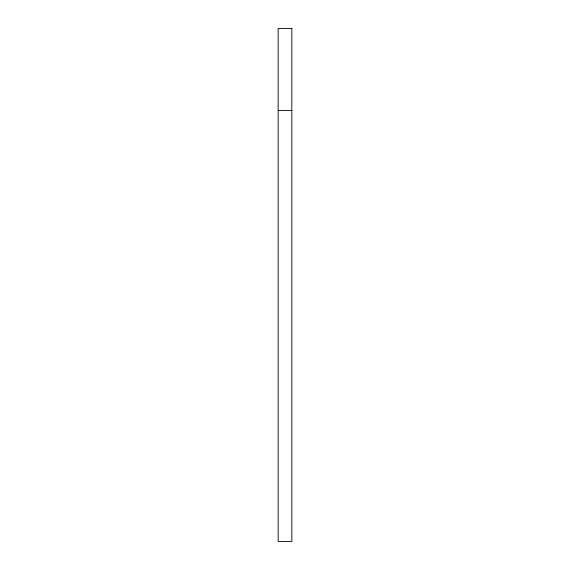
<?xml version="1.0" encoding="UTF-8"?>
<svg xmlns="http://www.w3.org/2000/svg" width="570" height="570" viewBox="0 0 570 570"><rect width="100%" height="100%" fill="white"/><g stroke="black" fill="none" stroke-linecap="round" stroke-linejoin="round"><path stroke-width="0.85" d="M278.16 110.58L291.84 110.58M291.84 28.5L278.16 28.5L278.16 541.5L291.84 541.5L291.84 28.5"/></g></svg>
